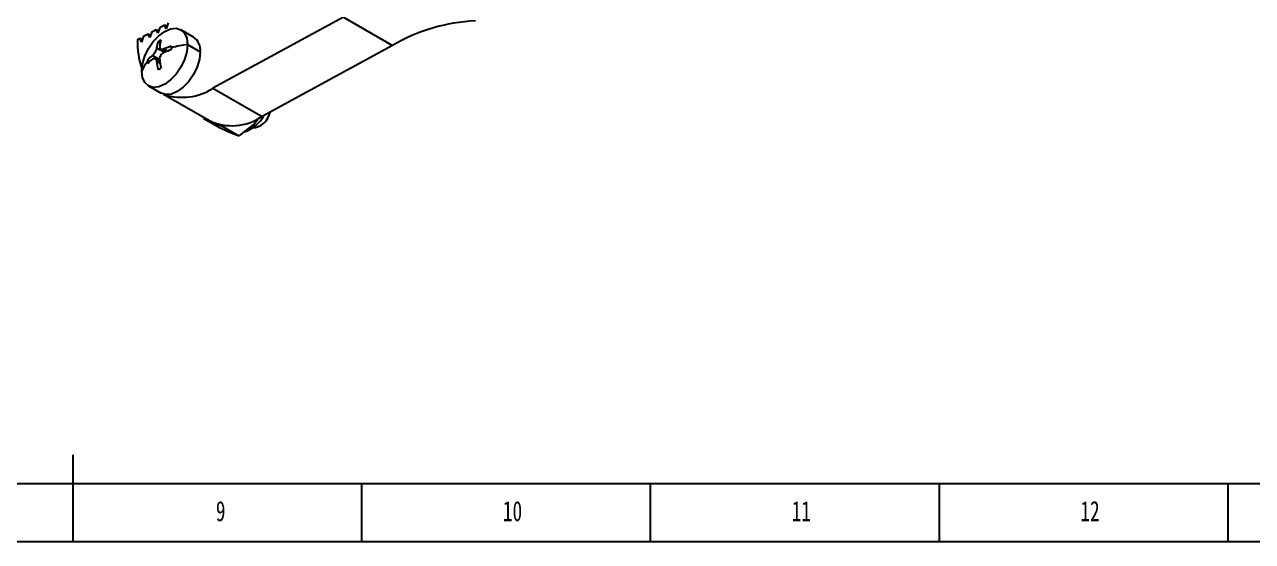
# Model space of a CAD drawing. Header units: millimetres. Extents: x 0 to 841, y 0 to 594.
# Drawn here: x 419.6 to 632.2, y 0 to 89.4 of the extents above; entities that cross this region are included whole.
import ezdxf

# ---------------------------------------------------------------- set-up
doc = ezdxf.new("R2010")
doc.units = ezdxf.units.MM
doc.layers.add('10', color=7, linetype='Continuous')
doc.layers.add('5', color=7, linetype='Continuous')
doc.styles.add('SLDTEXTSTYLE4', font='TXT', dxfattribs={"width": 0.7})

msp = doc.modelspace()

# ---------------------------------------------------------------- linework, layer by layer
at = {"color": 7, "linetype": 'Continuous', "lineweight": 25}
for p, q in [((443.02, 88.91), (443.8, 89.34)), ((444.1, 88.68), (443.8, 89.34)), ((443.8, 89.34), (444.24, 89.09)), ((444.44, 89.68), (444.1, 88.68)), ((474.8, 90.7), (452.22, 78.4)), ((474.8, 90.7), (483.28, 85.8)), ((440.2, 87.37), (439.86, 86.37)), ((440.2, 87.37), (440.98, 87.8)), ((441.27, 87.14), (440.98, 87.8)), ((440.98, 87.8), (441.41, 87.55)), ((441.61, 88.14), (441.27, 87.14)), ((441.61, 88.14), (442.39, 88.57)), ((442.69, 87.91), (442.39, 88.57)), ((442.39, 88.57), (442.82, 88.32)), ((443.02, 88.91), (442.69, 87.91)), ((448.84, 87.24), (446.66, 88.5)), ((439.17, 86.81), (439.56, 87.03)), ((439.86, 86.37), (439.56, 87.03)), ((439.56, 87.03), (440, 86.78)), ((443.11, 86.17), (442.7, 86.41)), ((443.12, 85.2), (443.97, 84.66)), ((447.82, 85.93), (450, 84.67)), ((483.28, 85.8), (460.71, 73.5)), ((441.3, 83.03), (440.89, 83.27)), ((442.88, 83.12), (442.17, 83.49)), ((441.06, 78.8), (443.24, 77.54)), ((443.64, 77.36), (451.59, 72.78)), ((452.22, 78.4), (460.71, 73.5)), ((450.64, 73.13), (450.64, 73.32)), ((450.64, 73.13), (451.99, 72.62)), ((450.64, 73.13), (453.33, 71.57)), ((451.99, 72.62), (454.04, 71.71)), ((459.21, 72.03), (460.19, 73.3)), ((453.33, 71.57), (455.38, 70.66)), ((454.04, 71.71), (454.26, 71.99)), ((454.04, 71.71), (456.74, 70.15)), ((455.38, 70.66), (456.74, 70.15)), ((456.74, 70.15), (459.21, 72.03))]:
    msp.add_line(p, q, dxfattribs=at)
at = {"color": 8, "linetype": 'Continuous', "lineweight": 25}
for p, q in [((443.73, 84.61), (442.45, 85.3)), ((444.34, 84.81), (443.72, 85.2)), ((441.07, 82.84), (440.87, 82.95)), ((442.97, 83.28), (441.73, 84.05)), ((443.09, 82.65), (442.45, 82.99))]:
    msp.add_line(p, q, dxfattribs=at)
at = {"color": 7, "linetype": 'Continuous', "lineweight": 25, "flags": 128}
for points in [[(439.9, 81.36), (440.03, 82.62), (440.43, 83.95), (441.06, 85.26), (441.88, 86.46), (442.83, 87.47), (443.86, 88.22), (444.88, 88.65), (445.84, 88.75), (446.66, 88.5), (447.29, 87.91), (447.68, 87.04), (447.82, 85.93)], [(447.82, 85.93), (447.68, 84.67), (447.29, 83.34), (446.66, 82.03), (445.84, 80.83), (444.88, 79.82), (443.86, 79.07), (442.83, 78.64), (441.88, 78.54), (441.06, 78.8), (440.43, 79.38), (440.03, 80.25), (439.9, 81.36)], [(450, 84.67), (449.87, 83.41), (449.47, 82.08), (448.84, 80.77), (448.02, 79.57), (447.07, 78.56), (446.04, 77.81), (445.02, 77.38), (444.06, 77.28), (443.24, 77.54)]]:
    msp.add_lwpolyline(points, dxfattribs=at)
at = {"color": 7, "linetype": 'Continuous', "lineweight": 25}
for centre, radius, start, end in [((499.26, 58.23), 31.86, 92.8867, 120.0895), ((447.35, 85.02), 2.68, 352.6257, 56.062), ((452.9, 86.2), 13.75, 177.428, 199.0488), ((448.87, 84.44), 6.48, 162.2941, 172.3681), ((444.35, 84.16), 2.79, 113.7197, 126.275), ((449.65, 84.78), 6.71, 163.2513, 172.8677), ((448.42, 74.07), 12.07, 106.2306, 112.9151), ((449.01, 72.55), 13.12, 107.6062, 113.8005), ((442.53, 85.38), 2.53, 359.8921, 6.5853), ((442, 85.38), 3.06, 354.0096, 359.9095), ((449.49, 70.63), 15.39, 96.2145, 106.7099), ((444.16, 79.86), 4.51, 136.7588, 160.6063), ((443.93, 82.95), 3.06, 174.0096, 179.9095), ((443.4, 82.95), 2.53, 179.8921, 186.5853), ((445.72, 78.9), 6.51, 127.7516, 137.8677), ((445.74, 78.06), 6.68, 126.8575, 136.5502), ((454.45, 84.45), 12.08, 186.9361, 193.5812), ((456.05, 84.78), 13.14, 186.4444, 192.5833), ((441.58, 84.16), 2.79, 293.7197, 306.275), ((446.91, 86.48), 9.67, 251.3423, 303.3371), ((455.51, 81.11), 9.21, 244.7881, 304.3397), ((455.42, 76.97), 6.54, 289.7691, 330.047), ((458.79, 74.86), 3.36, 273.7292, 349.7026)]:
    msp.add_arc(centre, radius, start, end, dxfattribs=at)
for points, knots in [([(442.45, 85.3), (442.44, 85.25), (442.42, 85.14), (442.35, 84.91), (442.2, 84.61), (442.02, 84.34), (441.85, 84.15), (441.77, 84.08), (441.73, 84.05)], [0, 0, 0, 0, 0.130549, 0.257422, 0.499745, 0.742448, 0.869415, 1, 1, 1, 1]), ([(443, 85.61), (443, 85.52), (442.99, 85.33), (443.15, 85.15), (443.4, 85.09), (443.61, 85.16), (443.72, 85.2)], [0, 0, 0, 0, 0.250682, 0.499756, 0.749068, 1, 1, 1, 1]), ([(441.73, 83.41), (441.77, 83.44), (441.85, 83.49), (442.02, 83.54), (442.2, 83.5), (442.35, 83.35), (442.42, 83.16), (442.44, 83.05), (442.45, 82.99)], [0, 0, 0, 0, 0.1304278, 0.2572592, 0.4997415, 0.742285, 0.8692937, 1, 1, 1, 1]), ([(443, 83.3), (442.99, 83.36), (442.99, 83.49), (443.03, 83.74), (443.15, 84.05), (443.35, 84.31), (443.55, 84.47), (443.66, 84.53), (443.72, 84.56)], [0, 0, 0, 0, 0.130552, 0.257422, 0.499745, 0.74245, 0.869417, 1, 1, 1, 1])]:
    msp.add_open_spline(points, degree=3, knots=knots, dxfattribs=at)
at = {"layer": '5', "lineweight": 25}
msp.add_line((428, 0), (428, 15), dxfattribs=at)
at = {"layer": '5', "color": 7, "lineweight": 25}
msp.add_line((0, 10), (831, 10), dxfattribs=at)
at = {"layer": '5'}
for p, q in [((478, 0), (478, 10)), ((528, 0), (528, 10)), ((578, 0), (578, 10)), ((628, 0), (628, 10))]:
    msp.add_line(p, q, dxfattribs=at)
at = {"layer": '5', "color": 7}
msp.add_line((0, 0), (841, 0), dxfattribs=at)

# ---------------------------------------------------------------- texts
at = {"layer": '10', "char_height": 3.5, "attachment_point": 2, "style": 'SLDTEXTSTYLE4'}
for s, insert in [('9', (453.55, 6.99)), ('10', (504.09, 6.99)), ('11', (554.09, 6.99)), ('12', (604.09, 6.99))]:
    msp.add_mtext(s, dxfattribs=dict(at, insert=insert))

doc.saveas('drawing.dxf')
